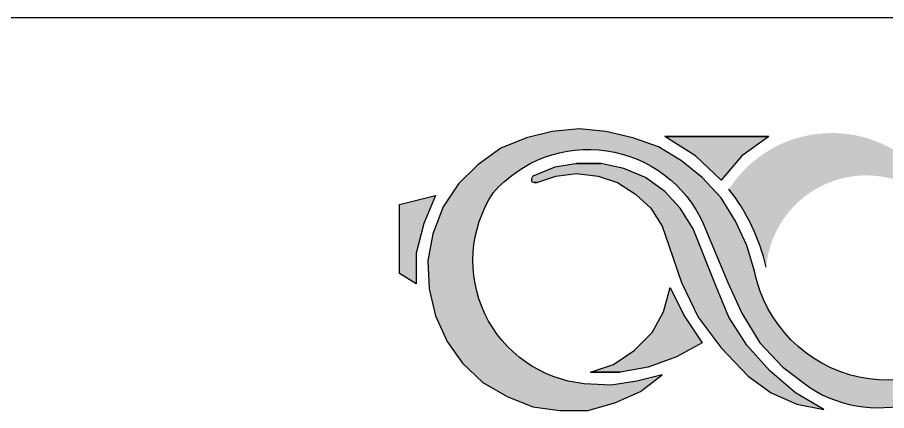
# Model space of a CAD drawing. Header units: inches. Extents: x 3613 to 8393, y -2205 to -794.
# Drawn here: x 3982.84 to 4013.45, y -2183.67 to -2169.81 of the extents above; entities that cross this region are included whole.
import ezdxf

# ---------------------------------------------------------------- set-up
doc = ezdxf.new("R2010")
doc.units = ezdxf.units.IN
doc.header["$MEASUREMENT"] = 0

msp = doc.modelspace()

# ---------------------------------------------------------------- hatches: boundary and pattern name
at = {"ltscale": 1000}
h = msp.add_hatch(color=0, dxfattribs=at)
h.dxf.hatch_style = 1
h.paths.add_polyline_path([(4007.902, -2175.861), (4008.489, -2176.719), (4008.94, -2177.667), (4009.211, -2178.614, -0.694994), (4015.62, -2176.854, 0.630929)], flags=17)
h.paths.add_polyline_path([(4005.645, -2174.011), (4006.729, -2174.688), (4007.631, -2175.545), (4008.353, -2174.688), (4009.301, -2174.011)], flags=17)
h.paths.add_polyline_path([(4006.999, -2177.08), (4007.857, -2179.156), (4008.353, -2180.239), (4008.985, -2181.277), (4009.797, -2182.135), (4010.745, -2182.857, 0.483098), (4017.38, -2180.6, -0.656849), (4008.805, -2178.75), (4008.534, -2177.847), (4008.128, -2176.99), (4007.631, -2176.177), (4006.954, -2175.455), (4006.232, -2174.868), (4005.42, -2174.372), (4004.517, -2174.056), (4003.569, -2173.83), (4002.621, -2173.74), (4001.674, -2173.83), (4000.771, -2174.056), (3999.869, -2174.417), (3999.056, -2175.004), (3998.379, -2175.681), (3997.838, -2176.493), (3997.476, -2177.441), (3997.296, -2178.389), (3997.341, -2179.382), (3997.567, -2180.329), (3997.973, -2181.232), (3998.515, -2181.999), (3999.237, -2182.676), (4000.094, -2183.173), (4000.997, -2183.534), (4001.945, -2183.669), (4002.937, -2183.669), (4003.885, -2183.398), (4004.788, -2182.992), (4005.555, -2182.405), (4004.652, -2182.631), (4003.75, -2182.767), (4002.802, -2182.721, -0.56248), (3999.598, -2175.997, -0.547638)])
h.paths.add_polyline_path([(4006.187, -2176.538), (4005.645, -2175.952), (4004.968, -2175.455), (4004.201, -2175.139), (4003.389, -2174.959), (4002.576, -2174.959), (4001.764, -2175.094), (4000.997, -2175.41), (4000.952, -2175.5), (4000.952, -2175.591), (4001.042, -2175.636), (4001.132, -2175.636), (4001.809, -2175.41), (4002.531, -2175.32), (4003.298, -2175.41), (4003.975, -2175.636), (4004.607, -2176.042), (4005.149, -2176.538), (4005.555, -2177.17), (4005.781, -2177.847), (4006.232, -2179.156), (4006.819, -2180.375), (4007.631, -2181.458), (4008.579, -2182.451), (4009.391, -2183.037), (4010.294, -2183.444), (4011.242, -2183.624), (4010.249, -2183.037), (4009.346, -2182.27), (4008.534, -2181.367), (4007.902, -2180.375), (4007.451, -2179.291), (4006.638, -2177.26)], flags=17)
h.paths.add_polyline_path([(4005.194, -2180.916), (4004.562, -2181.548), (4003.84, -2182.044), (4003.028, -2182.315), (4004.066, -2182.315), (4005.059, -2182.135), (4006.052, -2181.774), (4006.954, -2181.277), (4006.322, -2180.329), (4005.826, -2179.336), (4005.6, -2180.194)], flags=16)
h.paths.add_polyline_path([(4014.491, -2182.044, 0.826788), (4014.401, -2174.237, -0.46686)])
h.paths.add_polyline_path([(4018.734, -2176.403), (4017.47, -2176.087), (4017.876, -2177.08), (4018.147, -2178.118), (4018.147, -2179.201), (4018.734, -2178.84)])
h.paths.add_polyline_path([(3996.303, -2178.84), (3996.89, -2179.201), (3996.89, -2178.118), (3997.161, -2177.08), (3997.567, -2176.087), (3996.303, -2176.403)])

# ---------------------------------------------------------------- linework, layer by layer
msp.add_lwpolyline([(3632.745, -2169.814), (4029.183, -2169.814)])
msp.add_lwpolyline([(4017.38, -2180.6, -0.656849), (4008.805, -2178.75), (4008.534, -2177.847), (4008.128, -2176.99), (4007.631, -2176.177), (4006.954, -2175.455), (4006.232, -2174.868), (4005.42, -2174.372), (4004.517, -2174.056), (4003.569, -2173.83), (4002.621, -2173.74), (4001.674, -2173.83), (4000.771, -2174.056), (3999.869, -2174.417), (3999.056, -2175.004), (3998.379, -2175.681), (3997.838, -2176.493), (3997.476, -2177.441), (3997.296, -2178.389), (3997.341, -2179.382), (3997.567, -2180.329), (3997.973, -2181.232), (3998.515, -2181.999), (3999.237, -2182.676), (4000.094, -2183.173), (4000.997, -2183.534), (4001.945, -2183.669), (4002.937, -2183.669), (4003.885, -2183.398), (4004.788, -2182.992), (4005.555, -2182.405), (4004.652, -2182.631), (4003.75, -2182.767), (4002.802, -2182.721, -0.56248), (3999.598, -2175.997, -0.547638), (4006.999, -2177.08), (4007.857, -2179.156), (4008.353, -2180.239), (4008.985, -2181.277), (4009.797, -2182.135), (4010.745, -2182.857, 0.483098)], format="xyb", close=True)
for points in [[(4009.301, -2174.011), (4005.645, -2174.011)], [(4009.301, -2174.011), (4008.353, -2174.688), (4007.631, -2175.545), (4006.729, -2174.688), (4005.645, -2174.011)], [(4011.242, -2183.624), (4010.249, -2183.037), (4009.346, -2182.27), (4008.534, -2181.367), (4007.902, -2180.375), (4007.451, -2179.291), (4006.638, -2177.26), (4006.187, -2176.538), (4005.645, -2175.952), (4004.968, -2175.455), (4004.201, -2175.139), (4003.389, -2174.959), (4002.576, -2174.959), (4001.764, -2175.094), (4000.997, -2175.41), (4000.952, -2175.5), (4000.952, -2175.591), (4001.042, -2175.636), (4001.132, -2175.636), (4001.809, -2175.41), (4002.531, -2175.32), (4003.298, -2175.41), (4003.975, -2175.636), (4004.607, -2176.042), (4005.149, -2176.538), (4005.555, -2177.17), (4005.781, -2177.847), (4006.232, -2179.156), (4006.819, -2180.375), (4007.631, -2181.458), (4008.579, -2182.451), (4009.391, -2183.037), (4010.294, -2183.444)], [(4002.576, -2174.959), (4002.531, -2174.959), (4003.389, -2174.959)], [(4002.757, -2174.959), (4002.576, -2174.959)], [(4002.576, -2174.959), (4003.389, -2174.959)], [(4001.132, -2175.636), (4001.042, -2175.636)], [(3997.567, -2176.087), (3997.161, -2177.08), (3996.89, -2178.118), (3996.89, -2179.201), (3996.303, -2178.84), (3996.303, -2176.403)], [(4005.826, -2179.336), (4006.322, -2180.329), (4006.954, -2181.277), (4006.052, -2181.774), (4005.059, -2182.135), (4004.066, -2182.315), (4003.028, -2182.315), (4003.84, -2182.044), (4004.562, -2181.548), (4005.194, -2180.916), (4005.6, -2180.194)], [(4003.073, -2182.315), (4004.066, -2182.315), (4003.028, -2182.315)]]:
    msp.add_lwpolyline(points, close=True)
at = {"color": 0, "ltscale": 1000}
msp.add_arc((4002.238, -2180.242), 7.16, 13.136, 37.7177, dxfattribs=at)

doc.saveas('drawing.dxf')
